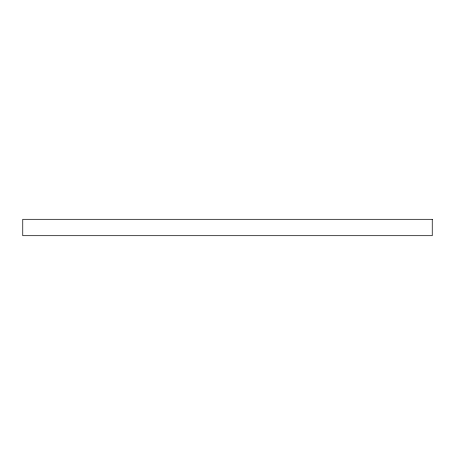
<?xml version="1.0" encoding="UTF-8"?>
<svg xmlns="http://www.w3.org/2000/svg" width="455" height="455" viewBox="0 0 455 455"><rect width="100%" height="100%" fill="white"/><g stroke="black" fill="none" stroke-linecap="round" stroke-linejoin="round"><path stroke-width="0.68" d="M432.25 219.31L22.75 219.31L22.75 235.69L432.25 235.69L432.25 219.31"/></g></svg>
